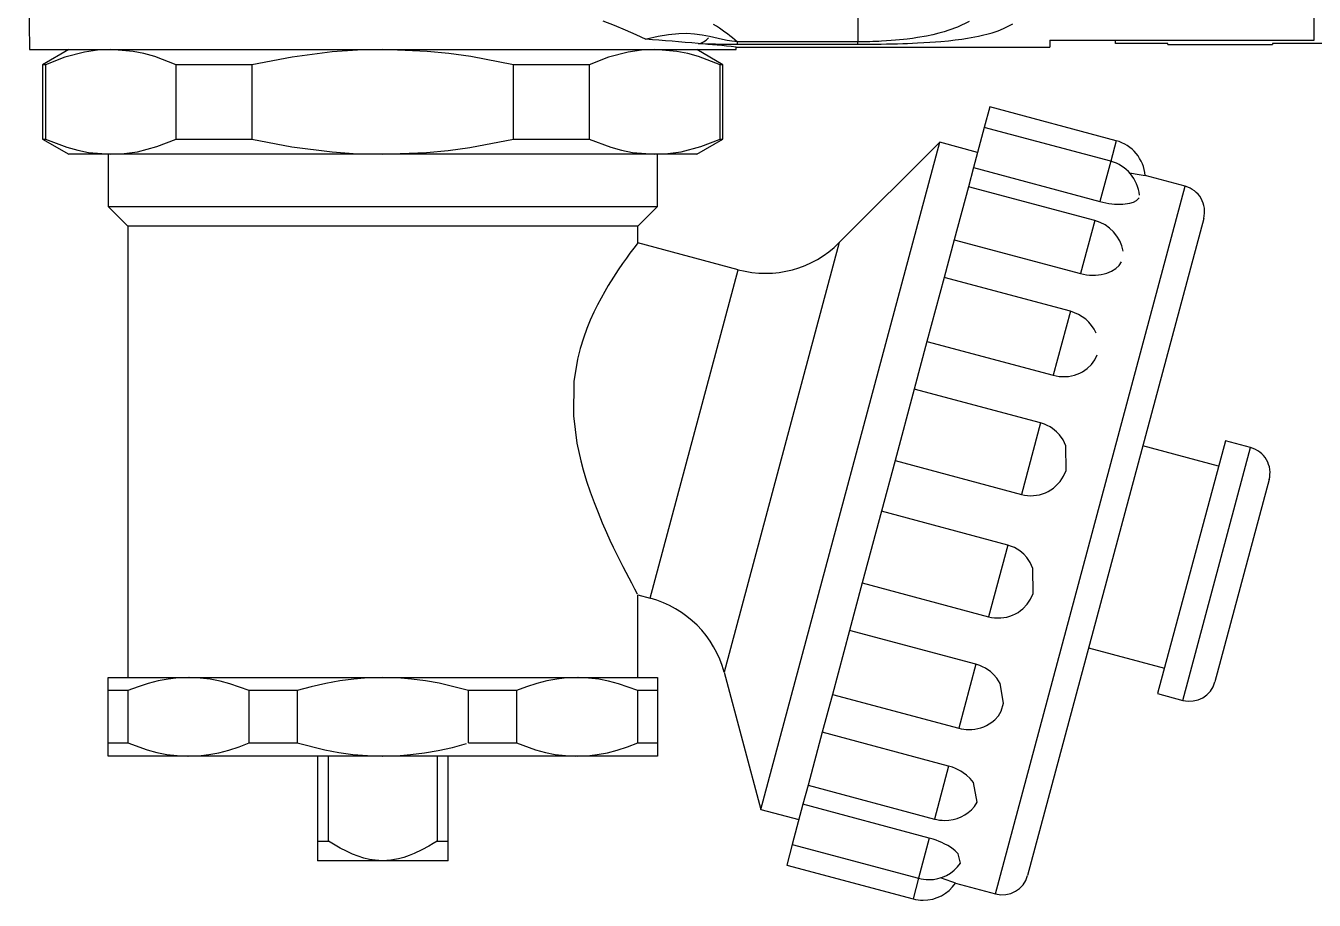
# Model space of a CAD drawing. Header units: millimetres. Extents: x 441156 to 441876, y 4514765 to 4515211.
# Drawn here: x 441593.1844 to 441593.4306, y 4515152.5478 to 4515152.7149 of the extents above; entities that cross this region are included whole.
import ezdxf

# ---------------------------------------------------------------- set-up
doc = ezdxf.new("R2010")
doc.units = ezdxf.units.MM
doc.layers.add('Terminale_sfiato', color=7, linetype='Continuous')

msp = doc.modelspace()

# ---------------------------------------------------------------- linework, layer by layer
at = {"layer": 'Terminale_sfiato', "color": 254, "linetype": 'Continuous'}
for p, q in [((441593.1843653663, 4515152.752136497), (441593.1850942032, 4515152.710381459)), ((441593.3433498802, 4515152.744972429), (441593.3433498802, 4515152.711863021)), ((441593.4305942032, 4515152.712189909), (441593.4305942032, 4515152.718822786)), ((441593.3433498802, 4515152.711863021), (441593.3203176107, 4515152.711863021)), ((441593.3203176107, 4515152.711863021), (441593.3203176107, 4515152.711412744)), ((441593.3203176107, 4515152.711412744), (441593.3433498802, 4515152.711412744)), ((441593.3433498802, 4515152.711412744), (441593.3433498802, 4515152.711863021)), ((441593.3800942032, 4515152.712176349), (441593.4305942032, 4515152.712189909)), ((441593.3800942032, 4515152.712176349), (441593.3800942032, 4515152.710880326)), ((441593.3925942032, 4515152.711578088), (441593.3925942032, 4515152.712179699)), ((441593.4025942032, 4515152.711578088), (441593.3925942032, 4515152.711578088)), ((441593.4025942032, 4515152.711380326), (441593.4025942032, 4515152.711578088)), ((441593.4025942032, 4515152.711380326), (441593.4225942032, 4515152.711380326)), ((441593.4325942032, 4515152.711584094), (441593.4225942032, 4515152.711584094)), ((441593.4225942032, 4515152.711584094), (441593.4225942032, 4515152.711380326)), ((441593.1850942032, 4515152.710381459), (441593.2525942032, 4515152.710381459)), ((441593.1925942032, 4515152.710381459), (441593.1875942032, 4515152.707494708)), ((441593.2525942032, 4515152.710381459), (441593.3200942032, 4515152.710381459)), ((441593.3175942032, 4515152.707494708), (441593.3125942032, 4515152.710381459)), ((441593.320086351, 4515152.710880326), (441593.320102911, 4515152.710880326)), ((441593.3200942032, 4515152.710381459), (441593.320102911, 4515152.710880326)), ((441593.320102911, 4515152.710880326), (441593.3201029343, 4515152.710881659)), ((441593.320102911, 4515152.710880326), (441593.3800942032, 4515152.710880326)), ((441593.188132679, 4515152.707494708), (441593.1875942032, 4515152.707494708)), ((441593.1875942032, 4515152.707494708), (441593.1875942032, 4515152.69326821)), ((441593.188132679, 4515152.707494708), (441593.188132679, 4515152.69326821)), ((441593.2275942032, 4515152.707494708), (441593.213132679, 4515152.707494708)), ((441593.213132679, 4515152.69326821), (441593.213132679, 4515152.707494708)), ((441593.2275942032, 4515152.707494708), (441593.2275942032, 4515152.69326821)), ((441593.2920557274, 4515152.707494708), (441593.2775942032, 4515152.707494708)), ((441593.2775942032, 4515152.69326821), (441593.2775942032, 4515152.707494708)), ((441593.2920557274, 4515152.707494708), (441593.2920557274, 4515152.69326821)), ((441593.3170557274, 4515152.69326821), (441593.3170557274, 4515152.707494708)), ((441593.3175942032, 4515152.707494708), (441593.3170557274, 4515152.707494708)), ((441593.3175942032, 4515152.69326821), (441593.3175942032, 4515152.707494708)), ((441593.3685982142, 4515152.699443991), (441593.3675446271, 4515152.69551195)), ((441593.3927463599, 4515152.692973515), (441593.3685982142, 4515152.699443991)), ((441593.3675446271, 4515152.69551195), (441593.3654848495, 4515152.687824756)), ((441593.3916927727, 4515152.689041475), (441593.3675446271, 4515152.69551195)), ((441593.1875942032, 4515152.69326821), (441593.188132679, 4515152.69326821)), ((441593.1875942032, 4515152.69326821), (441593.1925942032, 4515152.690381459)), ((441593.213132679, 4515152.69326821), (441593.2275942032, 4515152.69326821)), ((441593.2775942032, 4515152.69326821), (441593.2920557274, 4515152.69326821)), ((441593.3125942032, 4515152.690381459), (441593.3175942032, 4515152.69326821)), ((441593.3170557274, 4515152.69326821), (441593.3175942032, 4515152.69326821)), ((441593.3248602852, 4515152.565189593), (441593.3590243991, 4515152.692691802)), ((441593.3590243991, 4515152.692691802), (441593.3398367295, 4515152.673504132)), ((441593.3662688428, 4515152.690750659), (441593.3590243991, 4515152.692691802)), ((441593.3927463599, 4515152.692973515), (441593.3916927727, 4515152.689041475)), ((441593.200632679, 4515152.690381459), (441593.1925942032, 4515152.690381459)), ((441593.2000942032, 4515152.690381459), (441593.2000942032, 4515152.680381459)), ((441593.2525942032, 4515152.690381459), (441593.200632679, 4515152.690381459)), ((441593.3045557275, 4515152.690381459), (441593.2525942032, 4515152.690381459)), ((441593.3125942032, 4515152.690381459), (441593.3045557275, 4515152.690381459)), ((441593.3050942032, 4515152.680381459), (441593.3050942032, 4515152.690381459)), ((441593.3654848495, 4515152.687824756), (441593.3645109438, 4515152.684190091)), ((441593.3654848495, 4515152.687824756), (441593.3896329952, 4515152.68135428)), ((441593.3916927727, 4515152.689041475), (441593.3896329952, 4515152.68135428)), ((441593.3697064857, 4515152.549031985), (441593.4059411521, 4515152.6842616)), ((441593.4059411521, 4515152.6842616), (441593.3982790437, 4515152.686314656)), ((441593.3645109438, 4515152.684190091), (441593.3617956519, 4515152.674056483)), ((441593.3886590895, 4515152.677719614), (441593.3645109438, 4515152.684190091)), ((441593.2000942032, 4515152.680381459), (441593.2525942032, 4515152.680381459)), ((441593.2000942032, 4515152.680381459), (441593.2038442032, 4515152.676631459)), ((441593.2525942032, 4515152.680381459), (441593.3050942032, 4515152.680381459)), ((441593.3013442032, 4515152.676631459), (441593.3050942032, 4515152.680381459)), ((441593.409476686, 4515152.678137876), (441593.3758302101, 4515152.552567518)), ((441593.3886590895, 4515152.677719614), (441593.3859437976, 4515152.667586007)), ((441593.3013442032, 4515152.676631459), (441593.2038442032, 4515152.676631459)), ((441593.2038442032, 4515152.676631459), (441593.2038442032, 4515152.590381458)), ((441593.3013442032, 4515152.673465411), (441593.3013442032, 4515152.676631459)), ((441593.3013442032, 4515152.673465411), (441593.3013402076, 4515152.673466482)), ((441593.3013442032, 4515152.673457016), (441593.3013442032, 4515152.673465411)), ((441593.3205182129, 4515152.668327751), (441593.3013442032, 4515152.673465411)), ((441593.3398367295, 4515152.673504132), (441593.3178371106, 4515152.591400437)), ((441593.3617956519, 4515152.674056483), (441593.3598630715, 4515152.666843995)), ((441593.3617956519, 4515152.674056483), (441593.3859437976, 4515152.667586007)), ((441593.303694975, 4515152.605542572), (441593.3205182129, 4515152.668327751)), ((441593.3598630715, 4515152.666843995), (441593.356585639, 4515152.65461245)), ((441593.3840112171, 4515152.660373518), (441593.3598630715, 4515152.666843995)), ((441593.3840112171, 4515152.660373518), (441593.3807337846, 4515152.648141974)), ((441593.356585639, 4515152.65461245), (441593.3541491488, 4515152.645519345)), ((441593.356585639, 4515152.65461245), (441593.3807337846, 4515152.648141974)), ((441593.3541491488, 4515152.645519345), (441593.3504832152, 4515152.631837894)), ((441593.3782972944, 4515152.639048869), (441593.3541491488, 4515152.645519345)), ((441593.3782972944, 4515152.639048869), (441593.3746313609, 4515152.625367418)), ((441593.4136128115, 4515152.635618557), (441593.4006718593, 4515152.587322266)), ((441593.4184424407, 4515152.634324462), (441593.4136128115, 4515152.635618557)), ((441593.4123187163, 4515152.630788928), (441593.3978298289, 4515152.634671214)), ((441593.4055014884, 4515152.586028171), (441593.4184424407, 4515152.634324462)), ((441593.3504832152, 4515152.631837894), (441593.3478903565, 4515152.622161214)), ((441593.3504832152, 4515152.631837894), (441593.3746313609, 4515152.625367418)), ((441593.4219779746, 4515152.628200738), (441593.4116252128, 4515152.589563705)), ((441593.3478903565, 4515152.622161214), (441593.3442244229, 4515152.608479763)), ((441593.3720385021, 4515152.615690738), (441593.3478903565, 4515152.622161214)), ((441593.3720385021, 4515152.615690738), (441593.3683725685, 4515152.602009287)), ((441593.3442244229, 4515152.608479763), (441593.3417879327, 4515152.599386659)), ((441593.3442244229, 4515152.608479763), (441593.3683725685, 4515152.602009287)), ((441593.3013442032, 4515152.590381458), (441593.3013442032, 4515152.60617246)), ((441593.3013442032, 4515152.60617246), (441593.303694975, 4515152.605542572)), ((441593.3417879327, 4515152.599386659), (441593.3385105002, 4515152.587155114)), ((441593.3659360783, 4515152.592916182), (441593.3417879327, 4515152.599386659)), ((441593.3874770671, 4515152.59603418), (441593.4019659545, 4515152.592151895)), ((441593.3178371106, 4515152.591400437), (441593.3248602852, 4515152.565189593)), ((441593.3659360783, 4515152.592916182), (441593.3626586459, 4515152.580684638)), ((441593.2000942032, 4515152.587881459), (441593.2000942032, 4515152.590381458)), ((441593.2000942032, 4515152.590381458), (441593.2154710972, 4515152.590381458)), ((441593.2154710972, 4515152.590381458), (441593.2525942032, 4515152.590381458)), ((441593.2525942032, 4515152.590381458), (441593.2897173092, 4515152.590381458)), ((441593.2897173092, 4515152.590381458), (441593.3050942032, 4515152.590381458)), ((441593.3050942032, 4515152.590381458), (441593.3050942032, 4515152.587881459)), ((441593.2038790741, 4515152.587881459), (441593.2000942032, 4515152.587881459)), ((441593.2000942032, 4515152.577881459), (441593.2000942032, 4515152.587881459)), ((441593.2038790741, 4515152.587881459), (441593.2038790741, 4515152.577881459)), ((441593.2362006069, 4515152.587881459), (441593.2270631203, 4515152.587881459)), ((441593.2270631203, 4515152.577881459), (441593.2270631203, 4515152.587881459)), ((441593.2362006069, 4515152.587881459), (441593.2362006069, 4515152.577881459)), ((441593.2781252861, 4515152.587881459), (441593.2689877995, 4515152.587881459)), ((441593.2689877995, 4515152.577881459), (441593.2689877995, 4515152.587881459)), ((441593.2781252861, 4515152.587881459), (441593.2781252861, 4515152.577881459)), ((441593.3013093323, 4515152.577881459), (441593.3013093323, 4515152.587881459)), ((441593.3050942032, 4515152.587881459), (441593.3013093323, 4515152.587881459)), ((441593.3050942032, 4515152.587881459), (441593.3050942032, 4515152.577881459)), ((441593.3385105002, 4515152.587155114), (441593.3365779197, 4515152.579942625)), ((441593.3385105002, 4515152.587155114), (441593.3626586459, 4515152.580684638)), ((441593.4006718593, 4515152.587322266), (441593.4055014884, 4515152.586028171)), ((441593.3365779197, 4515152.579942625), (441593.3338626279, 4515152.569809018)), ((441593.3607260654, 4515152.57347215), (441593.3365779197, 4515152.579942625)), ((441593.2000942032, 4515152.577881459), (441593.2038790741, 4515152.577881459)), ((441593.2000942032, 4515152.575381459), (441593.2000942032, 4515152.577881459)), ((441593.2270631203, 4515152.577881459), (441593.2362006069, 4515152.577881459)), ((441593.2689877995, 4515152.577881459), (441593.2781252861, 4515152.577881459)), ((441593.3013093323, 4515152.577881459), (441593.3050942032, 4515152.577881459)), ((441593.3050942032, 4515152.577881459), (441593.3050942032, 4515152.575381459)), ((441593.2154710972, 4515152.575381459), (441593.2000942032, 4515152.575381459)), ((441593.2525942032, 4515152.575381459), (441593.2154710972, 4515152.575381459)), ((441593.2400942032, 4515152.575381459), (441593.2400942032, 4515152.559131458)), ((441593.2422109234, 4515152.559131458), (441593.2422109234, 4515152.575381459)), ((441593.2897173092, 4515152.575381459), (441593.2525942032, 4515152.575381459)), ((441593.262977483, 4515152.575381459), (441593.262977483, 4515152.559131458)), ((441593.2650942032, 4515152.559131458), (441593.2650942032, 4515152.575381459)), ((441593.3050942032, 4515152.575381459), (441593.2897173092, 4515152.575381459)), ((441593.3607260654, 4515152.57347215), (441593.3580107735, 4515152.563338541)), ((441593.3338626279, 4515152.569809018), (441593.3328887221, 4515152.566174353)), ((441593.3338626279, 4515152.569809018), (441593.3580107735, 4515152.563338541)), ((441593.3328887221, 4515152.566174353), (441593.3308289446, 4515152.558487158)), ((441593.3570368678, 4515152.559703876), (441593.3328887221, 4515152.566174353)), ((441593.3248602852, 4515152.565189593), (441593.3321047288, 4515152.56324845)), ((441593.2400942032, 4515152.559131458), (441593.2400942032, 4515152.555381459)), ((441593.2400942032, 4515152.559131458), (441593.2422109234, 4515152.559131458)), ((441593.262977483, 4515152.559131458), (441593.2650942032, 4515152.559131458)), ((441593.2650942032, 4515152.555381459), (441593.2650942032, 4515152.559131458)), ((441593.3570368678, 4515152.559703876), (441593.3549770903, 4515152.552016682)), ((441593.3308289446, 4515152.558487158), (441593.3297753574, 4515152.554555117)), ((441593.3308289446, 4515152.558487158), (441593.3549770903, 4515152.552016682)), ((441593.2525942032, 4515152.555381459), (441593.2400942032, 4515152.555381459)), ((441593.2650942032, 4515152.555381459), (441593.2525942032, 4515152.555381459)), ((441593.3297753574, 4515152.554555117), (441593.3539235031, 4515152.548084641)), ((441593.3549770903, 4515152.552016682), (441593.3539235031, 4515152.548084641)), ((441593.3620443774, 4515152.55108504), (441593.3697064857, 4515152.549031985))]:
    msp.add_line(p, q, dxfattribs=at)
for points in [[(441593.29463026, 4515152.715868658, 0), (441593.2968122016, 4515152.71504889, 0), (441593.2989105502, 4515152.714190174, 0), (441593.3009291596, 4515152.713290983, 0), (441593.3028571787, 4515152.712356208, 0)], [(441593.3203176107, 4515152.711863021, 0), (441593.3198722684, 4515152.71224318, 0), (441593.3194130502, 4515152.712621444, 0), (441593.3189399586, 4515152.712997742, 0), (441593.3184529975, 4515152.713372001, 0), (441593.3179521731, 4515152.713744148, 0), (441593.3174374934, 4515152.714114106, 0), (441593.3169089688, 4515152.7144818, 0), (441593.3163666124, 4515152.71484715, 0), (441593.3158104394, 4515152.71521008, 0)], [(441593.3646476617, 4515152.715765729, 0), (441593.3624341087, 4515152.714691956, 0), (441593.3607814842, 4515152.71407861, 0), (441593.359852412, 4515152.713787178, 0), (441593.3588468034, 4515152.713507747, 0), (441593.3577306225, 4515152.71323558, 0), (441593.3565043162, 4515152.712976635, 0), (441593.3547823216, 4515152.712673202, 0), (441593.3538206872, 4515152.712530361, 0), (441593.3527853836, 4515152.71239551, 0), (441593.3520897765, 4515152.712315056, 0), (441593.3513582987, 4515152.712238704, 0), (441593.3505834471, 4515152.712166544, 0), (441593.3497754008, 4515152.712100361, 0), (441593.3488739032, 4515152.712036907, 0), (441593.3479229899, 4515152.71198127, 0), (441593.3473752758, 4515152.711954296, 0), (441593.3468130486, 4515152.71193035, 0), (441593.3462324262, 4515152.71190953, 0), (441593.3456482691, 4515152.711892518, 0), (441593.34501266, 4515152.711878434, 0), (441593.3443680617, 4515152.711868791, 0), (441593.3438598681, 4515152.711864471, 0), (441593.3433498802, 4515152.711863021, 0)], [(441593.3433498802, 4515152.711412744, 0), (441593.3439658178, 4515152.711413357, 0), (441593.3445801828, 4515152.711415196, 0), (441593.3456725492, 4515152.711421525, 0), (441593.346747075, 4515152.711431639, 0), (441593.3478270389, 4515152.711445857, 0), (441593.3488757211, 4515152.711463729, 0), (441593.3499384479, 4515152.7114862, 0), (441593.3509605811, 4515152.711512237, 0), (441593.35195243, 4515152.711541992, 0), (441593.3528787969, 4515152.711574107, 0), (441593.3538365706, 4515152.711612098, 0), (441593.3547511135, 4515152.711653331, 0), (441593.3559762927, 4515152.71171699, 0), (441593.3571259233, 4515152.711786571, 0), (441593.3582175663, 4515152.711862663, 0), (441593.3592448237, 4515152.711944383, 0), (441593.3606806151, 4515152.712077554, 0), (441593.361999856, 4515152.712222805, 0), (441593.3632230356, 4515152.712380787, 0), (441593.3643407646, 4515152.712548394, 0), (441593.3664099896, 4515152.712931724, 0), (441593.3690491376, 4515152.713610712, 0), (441593.3701778116, 4515152.713993077, 0), (441593.371190976, 4515152.714400644, 0), (441593.3729665524, 4515152.71531494, 0)], [(441593.3150514199, 4515152.712889285, 0), (441593.3136395192, 4515152.713176664, 0), (441593.3121785753, 4515152.713363737, 0), (441593.3106663903, 4515152.713442958, 0), (441593.3091420719, 4515152.713411613, 0), (441593.3071642721, 4515152.713214425, 0), (441593.3052406482, 4515152.712883588, 0), (441593.3029991714, 4515152.71238894, 0), (441593.3028571787, 4515152.712356208, 0)], [(441593.3128787629, 4515152.711550781, 0), (441593.3130070741, 4515152.711562359, 0), (441593.3131352289, 4515152.711581529, 0), (441593.3132630713, 4515152.71160827, 0), (441593.3133904455, 4515152.711642548, 0), (441593.3135171963, 4515152.711684321, 0), (441593.3136431692, 4515152.711733539, 0), (441593.3137682108, 4515152.711790142, 0), (441593.3138921688, 4515152.711854059, 0), (441593.3140148921, 4515152.711925215, 0), (441593.3141362312, 4515152.712003522, 0), (441593.3142560382, 4515152.712088885, 0), (441593.3143741673, 4515152.712181198, 0), (441593.3144904745, 4515152.712280353, 0), (441593.314604818, 4515152.712386224, 0), (441593.3147170586, 4515152.712498685, 0), (441593.3148270595, 4515152.712617598, 0), (441593.3149346867, 4515152.71274282, 0), (441593.3150398091, 4515152.712874196, 0), (441593.3150514199, 4515152.712889285, 0)], [(441593.3128787629, 4515152.711550781, 0), (441593.3150366957, 4515152.711488116, 0), (441593.316184785, 4515152.711461187, 0), (441593.3173803346, 4515152.711438652, 0), (441593.3178429601, 4515152.71143158, 0), (441593.3183133063, 4515152.711425424, 0), (441593.3187942515, 4515152.711420277, 0), (441593.3192771027, 4515152.711416366, 0), (441593.3197954943, 4515152.711413688, 0), (441593.3203176107, 4515152.711412744, 0)], [(441593.3203176107, 4515152.711863021, 0), (441593.3200891183, 4515152.711887687, 0), (441593.3198660196, 4515152.711914901, 0), (441593.3196487253, 4515152.711944059, 0), (441593.319326004, 4515152.711991591, 0), (441593.3190298162, 4515152.71203916, 0), (441593.3183887225, 4515152.712152949, 0), (441593.3175054488, 4515152.71232865, 0), (441593.3166662434, 4515152.712511152, 0), (441593.3150514199, 4515152.712889285, 0)], [(441593.200632679, 4515152.710381459, 0), (441593.1980960631, 4515152.710257849, 0), (441593.1955594472, 4515152.709889628, 0), (441593.1918349706, 4515152.708922619, 0), (441593.188132679, 4515152.707494708, 0)], [(441593.213132679, 4515152.707494708, 0), (441593.2090317935, 4515152.709049427, 0), (441593.2069583645, 4515152.709619758, 0), (441593.2048863745, 4515152.710034974, 0), (441593.200632679, 4515152.710381459, 0)], [(441593.2525942032, 4515152.710381459, 0), (441593.2477709882, 4515152.710269713, 0), (441593.2429477733, 4515152.70993661, 0), (441593.2352483298, 4515152.708962898, 0), (441593.2275942032, 4515152.707494708, 0)], [(441593.2775942032, 4515152.707494708, 0), (441593.2693924323, 4515152.709049427, 0), (441593.2652455744, 4515152.709619758, 0), (441593.2611015943, 4515152.710034974, 0), (441593.2525942032, 4515152.710381459, 0)], [(441593.3045557275, 4515152.710381459, 0), (441593.3020191116, 4515152.710257849, 0), (441593.2994824957, 4515152.709889628, 0), (441593.2957580191, 4515152.708922619, 0), (441593.2920557274, 4515152.707494708, 0)], [(441593.3170557274, 4515152.707494708, 0), (441593.312954842, 4515152.709049427, 0), (441593.310881413, 4515152.709619758, 0), (441593.308809423, 4515152.710034974, 0), (441593.3045557275, 4515152.710381459, 0)], [(441593.188132679, 4515152.69326821, 0), (441593.1922335644, 4515152.691713491, 0), (441593.1943069934, 4515152.69114316, 0), (441593.1963789834, 4515152.690727944, 0), (441593.200632679, 4515152.690381459, 0)], [(441593.200632679, 4515152.690381459, 0), (441593.2031692949, 4515152.690505069, 0), (441593.2057059107, 4515152.690873289, 0), (441593.2094303874, 4515152.691840298, 0), (441593.213132679, 4515152.69326821, 0)], [(441593.2275942032, 4515152.69326821, 0), (441593.2352171964, 4515152.691805016, 0), (441593.2429477733, 4515152.690826307, 0), (441593.2477608879, 4515152.690493672, 0), (441593.2525942032, 4515152.690381459, 0)], [(441593.2525942032, 4515152.690381459, 0), (441593.2609275365, 4515152.690713977, 0), (441593.2650942032, 4515152.691125232, 0), (441593.2692099713, 4515152.691685232, 0), (441593.2775942032, 4515152.69326821, 0)], [(441593.2920557274, 4515152.69326821, 0), (441593.2961566129, 4515152.691713491, 0), (441593.2982300419, 4515152.69114316, 0), (441593.3003020319, 4515152.690727944, 0), (441593.3045557275, 4515152.690381459, 0)], [(441593.3045557275, 4515152.690381459, 0), (441593.3070923433, 4515152.690505069, 0), (441593.3096289592, 4515152.690873289, 0), (441593.3133534358, 4515152.691840298, 0), (441593.3170557274, 4515152.69326821, 0)], [(441593.3896329952, 4515152.68135428, 0), (441593.3901949626, 4515152.681214667, 0), (441593.3907584627, 4515152.681096349, 0), (441593.3913358969, 4515152.680997605, 0), (441593.3919064781, 4515152.680922568, 0), (441593.3924503797, 4515152.680872615, 0), (441593.3929800305, 4515152.680845124, 0), (441593.3935060563, 4515152.680840034, 0), (441593.3940093361, 4515152.680857804, 0), (441593.3944769684, 4515152.680896738, 0), (441593.3949161209, 4515152.680956002, 0), (441593.3953347195, 4515152.681037116, 0), (441593.3957171788, 4515152.6811374, 0), (441593.3960571173, 4515152.681254172, 0), (441593.3963568524, 4515152.681387045, 0), (441593.3966208995, 4515152.681539048, 0), (441593.3968385027, 4515152.681705079, 0), (441593.3970058977, 4515152.681880989, 0), (441593.397125587, 4515152.682067598, 0), (441593.3971979163, 4515152.682269255, 0), (441593.3972184017, 4515152.682479246, 0), (441593.3972141983, 4515152.682545411, 0)], [(441593.3013442032, 4515152.673465411, 0), (441593.3013294018, 4515152.673446388, 0), (441593.3012493832, 4515152.673343391, 0), (441593.3011001043, 4515152.673150553, 0), (441593.3007928538, 4515152.672750736, 0), (441593.3003660293, 4515152.672188535, 0), (441593.2998174742, 4515152.671453654, 0), (441593.2991607577, 4515152.670554023, 0), (441593.2984087439, 4515152.669494326, 0), (441593.2975729289, 4515152.668274484, 0), (441593.2966565868, 4515152.666877691, 0), (441593.2956875874, 4515152.665319253, 0), (441593.2950001395, 4515152.664152122, 0), (441593.2943056865, 4515152.662910009, 0), (441593.2936102123, 4515152.661588739, 0), (441593.2929373709, 4515152.660218684, 0), (441593.2922470592, 4515152.658692198, 0), (441593.2915894273, 4515152.657085261, 0), (441593.2909216025, 4515152.655235116, 0), (441593.2903247523, 4515152.65329286, 0), (441593.289809777, 4515152.651236082, 0), (441593.2895911734, 4515152.650175189, 0), (441593.2894020777, 4515152.649100317, 0), (441593.2891248276, 4515152.646990757, 0), (441593.2889674301, 4515152.644836142, 0), (441593.2889338518, 4515152.642618876, 0), (441593.2890259034, 4515152.640389099, 0), (441593.2891817832, 4515152.638644434, 0), (441593.2894060322, 4515152.63691066, 0), (441593.2896940538, 4515152.635187311, 0), (441593.2900310988, 4515152.633520794, 0), (441593.2904402688, 4515152.631783707, 0), (441593.2908966669, 4515152.630076272, 0), (441593.2915376108, 4515152.627942518, 0), (441593.2922318229, 4515152.625864339, 0), (441593.2929694789, 4515152.623839417, 0), (441593.2937217273, 4515152.621916225, 0), (441593.2945355487, 4515152.619957697, 0), (441593.2953583077, 4515152.618078439, 0), (441593.2960050825, 4515152.616658919, 0), (441593.2966443462, 4515152.615297956, 0), (441593.297271824, 4515152.613997379, 0), (441593.2978714039, 4515152.612783358, 0), (441593.2984712933, 4515152.611593697, 0), (441593.2990366998, 4515152.610492987, 0), (441593.2995964169, 4515152.609421165, 0), (441593.3000972412, 4515152.608475871, 0), (441593.3005333873, 4515152.607662445, 0), (441593.3007214052, 4515152.607314439, 0), (441593.3008865623, 4515152.607010022, 0), (441593.3010822128, 4515152.606650892, 0), (441593.3012255867, 4515152.606388726, 0), (441593.3013142652, 4515152.606226991, 0), (441593.3013442032, 4515152.60617246, 0)], [(441593.3859437976, 4515152.667586007, 0), (441593.386507531, 4515152.667452984, 0), (441593.387076306, 4515152.667354353, 0), (441593.3876628114, 4515152.667289463, 0), (441593.3882460854, 4515152.667261796, 0), (441593.3888057247, 4515152.667270578, 0), (441593.3893543572, 4515152.667313927, 0), (441593.3899031798, 4515152.667393916, 0), (441593.3904324168, 4515152.667508559, 0), (441593.3909284056, 4515152.66765332, 0), (441593.3913986159, 4515152.667828496, 0), (441593.3918517714, 4515152.668038576, 0), (441593.3922712201, 4515152.668276907, 0), (441593.3926499031, 4515152.668538275, 0), (441593.3929902859, 4515152.668822848, 0), (441593.3932978514, 4515152.669137263, 0), (441593.393560423, 4515152.66947112, 0), (441593.3937732674, 4515152.669816649, 0), (441593.3939392201, 4515152.670175915, 0), (441593.3940596664, 4515152.670557147, 0), (441593.3941284577, 4515152.670947418, 0), (441593.3941451074, 4515152.6713352, 0), (441593.3941117233, 4515152.671726466, 0), (441593.3940932969, 4515152.671836863, 0)], [(441593.3807337846, 4515152.648141974, 0), (441593.3812987404, 4515152.648013514, 0), (441593.3818711689, 4515152.647928517, 0), (441593.3824639635, 4515152.647887098, 0), (441593.3830560518, 4515152.647892327, 0), (441593.3836266424, 4515152.64794198, 0), (441593.3841885166, 4515152.648034748, 0), (441593.3847532898, 4515152.648174265, 0), (441593.385300751, 4515152.648356922, 0), (441593.3858167236, 4515152.648576264, 0), (441593.3863089107, 4515152.648833456, 0), (441593.386786627, 4515152.6491352, 0), (441593.3872324895, 4515152.649472108, 0), (441593.3876389763, 4515152.649837242, 0), (441593.3880086755, 4515152.650231225, 0), (441593.3883477936, 4515152.650663396, 0), (441593.3886431451, 4515152.651119588, 0), (441593.3888893003, 4515152.651589436, 0), (441593.3890893422, 4515152.652075924, 0), (441593.3892454369, 4515152.652590198, 0), (441593.3893502101, 4515152.653114755, 0), (441593.3894021193, 4515152.653634127, 0), (441593.3894038046, 4515152.654156274, 0), (441593.3893528401, 4515152.654692899, 0), (441593.3892488949, 4515152.655225056, 0), (441593.3890980222, 4515152.655733083, 0), (441593.3889018819, 4515152.656223652, 0)], [(441593.3746313609, 4515152.625367418, 0), (441593.3751968478, 4515152.625240941, 0), (441593.3757708677, 4515152.625161883, 0), (441593.3763664109, 4515152.625130722, 0), (441593.376962372, 4515152.625150405, 0), (441593.3775378065, 4515152.625218134, 0), (441593.3781055853, 4515152.625332939, 0), (441593.378677539, 4515152.625499254, 0), (441593.3792332933, 4515152.625712861, 0), (441593.379758467, 4515152.625966542, 0), (441593.3802608987, 4515152.626261969, 0), (441593.3807502174, 4515152.626607012, 0), (441593.3812087323, 4515152.62699114, 0), (441593.3816287284, 4515152.627406691, 0), (441593.382012877, 4515152.627854601, 0), (441593.3823677762, 4515152.628345667, 0), (441593.3826797653, 4515152.628863952, 0), (441593.3829430749, 4515152.62939782, 0), (441593.3831609203, 4515152.629950752, 0), (441593.3833358949, 4515152.630535486, 0), (441593.3834599862, 4515152.63113214, 0), (441593.3835310743, 4515152.631723089, 0), (441593.3835520708, 4515152.632317306, 0), (441593.3835209545, 4515152.632928006, 0), (441593.3834366492, 4515152.63353346, 0), (441593.3833044355, 4515152.634111123, 0), (441593.3831234542, 4515152.634675776, 0), (441593.382887125, 4515152.635239427, 0), (441593.382601843, 4515152.635780993, 0), (441593.3822833133, 4515152.636276641, 0), (441593.3819234823, 4515152.63674471, 0), (441593.3816536829, 4515152.63704828, 0), (441593.3813661574, 4515152.637336505, 0), (441593.3810623292, 4515152.637607913, 0), (441593.3806000856, 4515152.637965944, 0), (441593.3801091344, 4515152.638285535, 0), (441593.3795769764, 4515152.638571952, 0), (441593.3790219823, 4515152.638812983, 0), (441593.3786627966, 4515152.63894049, 0), (441593.3782972944, 4515152.639048869, 0)], [(441593.3683725685, 4515152.602009287, 0), (441593.3689378315, 4515152.601881973, 0), (441593.3695111889, 4515152.601800444, 0), (441593.3701056084, 4515152.601765089, 0), (441593.3707000336, 4515152.60177904, 0), (441593.3712736203, 4515152.601839874, 0), (441593.3718392547, 4515152.601946674, 0), (441593.3724087526, 4515152.602103825, 0), (441593.3729618687, 4515152.602307586, 0), (441593.3734843507, 4515152.602551222, 0), (441593.3739840595, 4515152.602836486, 0), (441593.3744706226, 4515152.603171246, 0), (441593.3749265024, 4515152.603545539, 0), (441593.375344084, 4515152.603952079, 0), (441593.3757260722, 4515152.604391925, 0), (441593.3760790775, 4515152.604875924, 0), (441593.3763895553, 4515152.605388569, 0), (441593.3766517937, 4515152.605918439, 0), (441593.3768690096, 4515152.606469022, 0), (441593.3770438184, 4515152.607053137, 0), (441593.377168234, 4515152.607651001, 0), (441593.3772401073, 4515152.608244881, 0), (441593.3772623275, 4515152.608843665, 0), (441593.3772328959, 4515152.609460652, 0), (441593.377150655, 4515152.61007381, 0), (441593.3770207498, 4515152.610660089, 0), (441593.3768423131, 4515152.611234238, 0), (441593.3766087773, 4515152.611808314, 0), (441593.3763263805, 4515152.612360648, 0), (441593.3760106288, 4515152.612866664, 0), (441593.375653503, 4515152.613344828, 0), (441593.3753854778, 4515152.61365502, 0), (441593.3750996338, 4515152.61394952, 0), (441593.3747973684, 4515152.61422676, 0), (441593.3743371158, 4515152.614592222, 0), (441593.3738478163, 4515152.614917978, 0), (441593.3733169526, 4515152.615209226, 0), (441593.3727628043, 4515152.615453413, 0), (441593.3724039074, 4515152.615581998, 0), (441593.3720385021, 4515152.615690738, 0)], [(441593.368966953, 4515152.581831715, 0), (441593.3691435296, 4515152.581963191, 0), (441593.3695430641, 4515152.582302378, 0), (441593.3699065424, 4515152.582673145, 0), (441593.3702402074, 4515152.583084964, 0), (441593.3705312072, 4515152.583524916, 0), (441593.3707742781, 4515152.583983252, 0), (441593.3709725073, 4515152.584462975, 0), (441593.3711281248, 4515152.584975468, 0), (441593.3712338315, 4515152.585503509, 0), (441593.3712880018, 4515152.586031321, 0), (441593.3712932105, 4515152.586566617, 0), (441593.371247097, 4515152.587121346, 0), (441593.3711490959, 4515152.587675687, 0), (441593.3710048703, 4515152.588208521, 0), (441593.3708131074, 4515152.588732935, 0), (441593.3705669413, 4515152.589259875, 0), (441593.3702730565, 4515152.589769335, 0), (441593.3699473758, 4515152.590238295, 0), (441593.369581422, 4515152.590683513, 0), (441593.3693079833, 4515152.590973502, 0), (441593.3690172498, 4515152.591249754, 0), (441593.3687106296, 4515152.591510743, 0), (441593.3682450668, 4515152.591856387, 0), (441593.3677515496, 4515152.592166401, 0), (441593.3672174872, 4515152.592445711, 0), (441593.366661299, 4515152.592682285, 0), (441593.3663017133, 4515152.5928083, 0), (441593.3659360783, 4515152.592916182, 0)], [(441593.2154710972, 4515152.590381458, 0), (441593.2135365221, 4515152.590310081, 0), (441593.2116070895, 4515152.590097833, 0), (441593.2096750856, 4515152.58974543, 0), (441593.2077832147, 4515152.589267495, 0), (441593.2058202175, 4515152.588636315, 0), (441593.2038790741, 4515152.587881459, 0)], [(441593.2270631203, 4515152.587881459, 0), (441593.2233804043, 4515152.589203118, 0), (441593.2215030054, 4515152.589692947, 0), (441593.2196279122, 4515152.590053358, 0), (441593.2176699519, 4515152.590289298, 0), (441593.2157059861, 4515152.590380408, 0), (441593.2154710972, 4515152.590381458, 0)], [(441593.2525942032, 4515152.590381458, 0), (441593.2525212087, 4515152.590381408, 0), (441593.2497970451, 4515152.590306859, 0), (441593.2470802509, 4515152.590092694, 0), (441593.2443600621, 4515152.589739657, 0), (441593.2416960366, 4515152.589262245, 0), (441593.2389330029, 4515152.588633096, 0), (441593.2362006069, 4515152.587881459, 0)], [(441593.2689877995, 4515152.587881459, 0), (441593.2685695698, 4515152.588004666, 0), (441593.2633861618, 4515152.589283732, 0), (441593.2607447591, 4515152.589752545, 0), (441593.2581076759, 4515152.590092745, 0), (441593.2553546732, 4515152.590308791, 0), (441593.2525942032, 4515152.590381458, 0)], [(441593.2897173092, 4515152.590381458, 0), (441593.2877827341, 4515152.590310081, 0), (441593.2858533015, 4515152.590097833, 0), (441593.2839212976, 4515152.58974543, 0), (441593.2820294267, 4515152.589267495, 0), (441593.2800664295, 4515152.588636315, 0), (441593.2781252861, 4515152.587881459, 0)], [(441593.3013093323, 4515152.587881459, 0), (441593.2976266163, 4515152.589203118, 0), (441593.2957492174, 4515152.589692947, 0), (441593.2938741242, 4515152.590053358, 0), (441593.2919161639, 4515152.590289298, 0), (441593.2899521982, 4515152.590380408, 0), (441593.2897173092, 4515152.590381458, 0)], [(441593.2038790741, 4515152.577881459, 0), (441593.2075617901, 4515152.5765598, 0), (441593.209439189, 4515152.576069971, 0), (441593.2113142822, 4515152.575709559, 0), (441593.2132722425, 4515152.575473619, 0), (441593.2152362083, 4515152.575382509, 0), (441593.2154710972, 4515152.575381459, 0)], [(441593.2154710972, 4515152.575381459, 0), (441593.2174056722, 4515152.575452837, 0), (441593.2193351049, 4515152.575665084, 0), (441593.2212671087, 4515152.576017487, 0), (441593.2231589797, 4515152.576495422, 0), (441593.2251219769, 4515152.577126603, 0), (441593.2270631203, 4515152.577881459, 0)], [(441593.2362006069, 4515152.577881459, 0), (441593.2414902079, 4515152.576542885, 0), (441593.2441876609, 4515152.576050246, 0), (441593.2468810728, 4515152.5756914, 0), (441593.2496970455, 4515152.575461494, 0), (441593.2525212087, 4515152.57538151, 0), (441593.2525942032, 4515152.575381459, 0)], [(441593.2525942032, 4515152.575381459, 0), (441593.2552601322, 4515152.575449228, 0), (441593.2579193254, 4515152.575650834, 0), (441593.2605818865, 4515152.575985631, 0), (441593.2631918162, 4515152.576440393, 0), (441593.2658951152, 4515152.577040212, 0), (441593.2685695698, 4515152.577758251, 0), (441593.2689877995, 4515152.577881459, 0)], [(441593.2781252861, 4515152.577881459, 0), (441593.2818080022, 4515152.5765598, 0), (441593.283685401, 4515152.576069971, 0), (441593.2855604942, 4515152.575709559, 0), (441593.2875184545, 4515152.575473619, 0), (441593.2894824203, 4515152.575382509, 0), (441593.2897173092, 4515152.575381459, 0)], [(441593.2897173092, 4515152.575381459, 0), (441593.2916518843, 4515152.575452837, 0), (441593.2935813169, 4515152.575665084, 0), (441593.2955133208, 4515152.576017487, 0), (441593.2974051918, 4515152.576495422, 0), (441593.2993681889, 4515152.577126603, 0), (441593.3013093323, 4515152.577881459, 0)], [(441593.3656581688, 4515152.565715884, 0), (441593.3658113243, 4515152.565910073, 0), (441593.3660194432, 4515152.566237967, 0), (441593.3661826187, 4515152.566586868, 0), (441593.3663023338, 4515152.566965371, 0), (441593.3663725552, 4515152.56736098, 0), (441593.3663926693, 4515152.567761691, 0), (441593.3663646835, 4515152.568173103, 0), (441593.3662855335, 4515152.568604539, 0), (441593.3661558487, 4515152.569040635, 0), (441593.3659824011, 4515152.569464411, 0), (441593.3657630481, 4515152.569885858, 0), (441593.3654903515, 4515152.570313784, 0), (441593.3651719911, 4515152.5707319, 0), (441593.3648248718, 4515152.571120851, 0), (441593.364439622, 4515152.571494054, 0), (441593.3641542347, 4515152.571739451, 0), (441593.363852631, 4515152.571975133, 0), (441593.3635362635, 4515152.572199745, 0), (441593.3630587297, 4515152.572500712, 0), (441593.3625556341, 4515152.57277498, 0), (441593.3620142658, 4515152.573027024, 0), (441593.3614533978, 4515152.573246134, 0), (441593.361092229, 4515152.573366239, 0), (441593.3607260654, 4515152.57347215, 0)], [(441593.2525942032, 4515152.555381459, 0), (441593.2518639994, 4515152.555402769, 0), (441593.2511337957, 4515152.555466481, 0), (441593.2500415503, 4515152.555639595, 0), (441593.2489659152, 4515152.55589739, 0), (441593.2478888072, 4515152.556237776, 0), (441593.2468347288, 4515152.556644509, 0), (441593.2456426413, 4515152.557184322, 0), (441593.2444794915, 4515152.55778443, 0), (441593.2422109234, 4515152.559131458, 0)], [(441593.262977483, 4515152.559131458, 0), (441593.2622017568, 4515152.558647089, 0), (441593.2614148222, 4515152.55818026, 0), (441593.2600376298, 4515152.557429635, 0), (441593.2586205267, 4515152.556758295, 0), (441593.2576326713, 4515152.556358784, 0), (441593.2566233928, 4515152.556014886, 0), (441593.2555953964, 4515152.555736697, 0), (441593.2548586425, 4515152.555584949, 0), (441593.2541147551, 4515152.555473602, 0), (441593.2533558524, 4515152.555404702, 0), (441593.2525942032, 4515152.555381459, 0)], [(441593.3630068008, 4515152.554881703, 0), (441593.3630770749, 4515152.55499682, 0), (441593.3631485073, 4515152.55519513, 0), (441593.3631707469, 4515152.555411668, 0), (441593.3631445594, 4515152.55563958, 0), (441593.3630711994, 4515152.555881654, 0), (441593.3629466431, 4515152.55614363, 0), (441593.3627731724, 4515152.556416315, 0), (441593.3625591259, 4515152.556688573, 0), (441593.362301247, 4515152.556966241, 0), (441593.3619913196, 4515152.55725522, 0), (441593.3616384481, 4515152.557544538, 0), (441593.3612609666, 4515152.557820175, 0), (441593.3608482799, 4515152.558090983, 0), (441593.3605458504, 4515152.558272777, 0), (441593.3602287064, 4515152.558450463, 0), (441593.3598983749, 4515152.55862296, 0), (441593.3594036532, 4515152.558859781, 0), (441593.3588867739, 4515152.559082608, 0), (441593.3583348737, 4515152.559295346, 0), (441593.3577672506, 4515152.559489245, 0), (441593.3574037951, 4515152.559600816, 0), (441593.3570368678, 4515152.559703876, 0)]]:
    msp.add_polyline3d(points, dxfattribs=at)
for centre, radius, start, end in [((441593.2518354069, 4515152.014822673), 0.6993971115311022, 84.99285546257482, 85.81649468519021), ((441593.2514173454, 4515152.010089386), 0.7041488746854374, 84.40223398753541, 84.9925832669989), ((441593.390805217, 4515152.685729071), 0.007500000000000284, 4.476777880071738, 75.00000000979338), ((441593.3897516299, 4515152.68179703), 0.007500000000000284, 5.736908306980911, 75.00000000979338), ((441593.4089900191, 4515152.75379093), 0.06832142690855747, 258.4215896649717, 260.9831909971354), ((441593.4046470568, 4515152.679431971), 0.004999999999999449, 344.9999999779798, 75.00000000979338), ((441593.3867179467, 4515152.670475171), 0.007500000000000284, 10.46933167548855, 75.00000000979338), ((441593.3256945938, 4515152.687646268), 0.02000000000000002, 255.0000000097934, 314.9999999999999), ((441593.3820700743, 4515152.653129075), 0.007500000000000284, 24.36941444375247, 75.00000000979338), ((441593.4171483454, 4515152.629494833), 0.004999999999999449, 344.9999999779798, 75.00000000979338), ((441593.2985185941, 4515152.586224056), 0.02000000000000002, 15.00000002202028, 75.00000000979338), ((441593.4067955837, 4515152.5908578), 0.004999999999999449, 255.0000000097934, 344.9999999779798), ((441593.3645997887, 4515152.587929081), 0.007500000000000284, 270, 305.6068990256442), ((441593.3645997887, 4515152.587929081), 0.007500000000000284, 255.0000000097934, 270), ((441593.3599519163, 4515152.570582986), 0.007500000000000284, 270, 319.5277966120856), ((441593.3599519163, 4515152.570582986), 0.007500000000000284, 255.0000000097934, 270), ((441593.3569182331, 4515152.559261126), 0.007500000000000284, 270, 324.2624563697448), ((441593.3569182331, 4515152.559261126), 0.007500000000000284, 255.0000000097934, 270), ((441593.3375881493, 4515152.487310213), 0.06830358443252306, 69.01640037936262, 71.5795412240561), ((441593.371000581, 4515152.553861613), 0.004999999999999449, 255.0000000097934, 344.9999999779798), ((441593.355864646, 4515152.555329084), 0.007500000000000284, 270, 325.5232221373556), ((441593.355864646, 4515152.555329084), 0.007500000000000284, 255.0000000097934, 270)]:
    msp.add_arc(centre, radius, start, end, dxfattribs=at)

doc.saveas('drawing.dxf')
